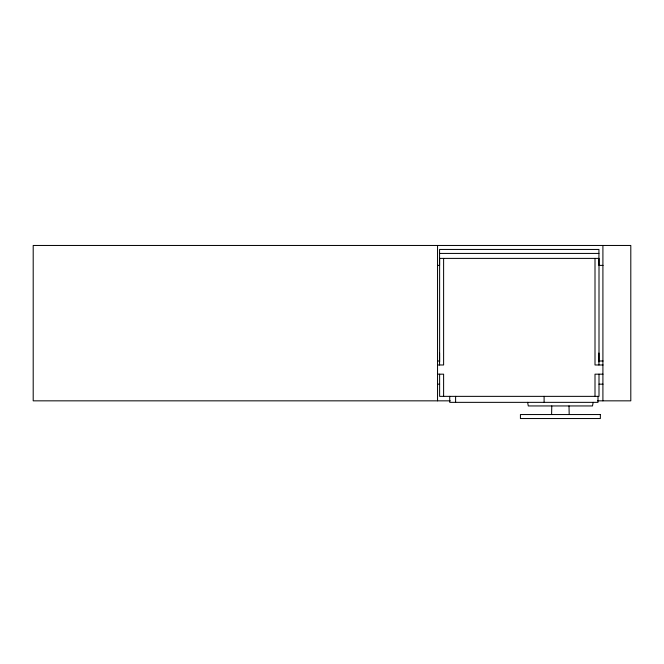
<?xml version="1.0" encoding="UTF-8"?>
<svg xmlns="http://www.w3.org/2000/svg" width="664" height="664" viewBox="0 0 664 664"><rect width="100%" height="100%" fill="white"/><g stroke="black" fill="none" stroke-linecap="round" stroke-linejoin="round"><path stroke-width="1" d="M551.601 414.543L551.776 405.945M593.159 402.351L592.504 405.945L528.287 405.945L527.631 402.351M439.568 253.432L598.928 253.432M437.501 265.384L439.568 265.384L439.568 249.448L598.928 249.448L598.928 265.384L603.061 265.384M437.501 361L439.568 361M598.928 361L603.061 361M437.501 364.984L443.61 364.984L443.61 258.396M603.061 364.984L595.002 364.984L595.002 258.396M437.618 374.172L443.61 374.172L443.61 396.358M602.995 374.172L595.002 374.172L595.002 396.358M437.618 384.166L439.618 384.166M599.003 384.166L602.995 384.166M450.275 400.84L33.2 400.84L33.2 245.464L630.8 245.464L630.8 400.84L597.6 400.84M569.006 405.945L569.189 414.543M602.912 245.464L602.912 400.84M599.003 361.88L599.003 258.396L439.618 258.396L439.618 361.88M599.003 374.172L599.003 396.358L439.618 396.358L439.618 374.172M598.928 353.032L598.928 364.984M597.998 396.358L597.998 402.351L449.727 402.351L449.727 396.358M544.106 396.358L544.106 402.351M455.604 396.358L455.604 402.351M439.568 353.032L439.568 364.984M437.543 245.464L437.543 400.84M600.356 414.543L520.427 414.543L520.427 418.536L600.356 418.536L600.356 414.543"/></g></svg>
